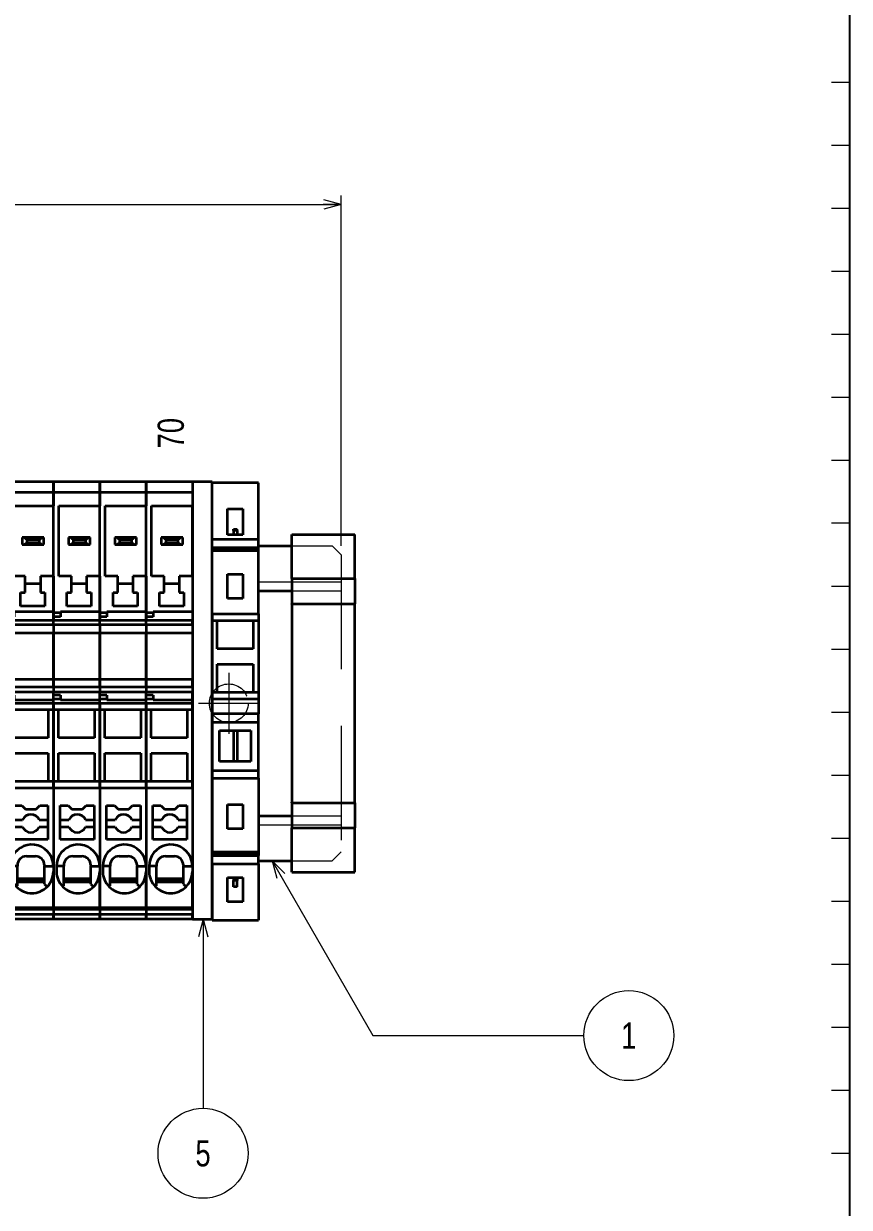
# Model space of a CAD drawing. Header units: millimetres. Extents: x 7 to 587, y 2 to 418.
# Drawn here: x 495.2 to 587, y 184 to 315.5 of the extents above; entities that cross this region are included whole.
import ezdxf
from ezdxf.enums import TextEntityAlignment as Align

# ---------------------------------------------------------------- set-up
doc = ezdxf.new("R2010")
doc.units = ezdxf.units.MM
doc.linetypes.add('DASHDOT', pattern=[25.3, 12.7, -6.3, 0, -6.3])
doc.linetypes.add('DASHED', pattern=[19, 12.7, -6.3])
for name, color, linetype in [('GR1_01', 7, 'Continuous'), ('GR1_15', 7, 'Continuous'), ('GR1_16', 7, 'Continuous'), ('図面枠C7M', 7, 'Continuous')]:
    doc.layers.add(name, color=color, linetype=linetype)
doc.styles.add('HG丸ｺﾞｼｯｸM-PRO', font='')
doc.styles.get('HG丸ｺﾞｼｯｸM-PRO').set_extended_font_data('HG丸ｺﾞｼｯｸM-PRO')

# ---------------------------------------------------------------- blocks, each defined once
blk = doc.blocks.new('BLKF023')
at = {"layer": '図面枠C7M', "color": 2, "linetype": 'Continuous', "lineweight": 25}
blk.add_line((587, 410), (587, 10), dxfattribs=at)
at = {"layer": '図面枠C7M', "color": 4, "linetype": 'Continuous', "lineweight": 13}
for p, q in [((585, 309), (587, 309)), ((585, 302), (587, 302)), ((585, 295), (587, 295)), ((585, 288), (587, 288)), ((585, 281), (587, 281)), ((585, 274), (587, 274)), ((585, 267), (587, 267)), ((587, 260), (585, 260)), ((585, 253), (587, 253)), ((585, 246), (587, 246)), ((585, 239), (587, 239)), ((585, 232), (587, 232)), ((585, 225), (587, 225)), ((585, 218), (587, 218)), ((585, 211), (587, 211)), ((585, 204), (587, 204)), ((585, 197), (587, 197)), ((585, 190), (587, 190))]:
    blk.add_line(p, q, dxfattribs=at)
blk = doc.blocks.new('FXTIP_ARROW_E')
at = {"color": 0, "linetype": 'Continuous', "lineweight": -2}
for q in [(-1, 0), (-0.966, 0.259), (-0.966, -0.259)]:
    blk.add_line((0, 0), q, dxfattribs=at)
blk = doc.blocks.new('BLKF064')
at = {"layer": 'GR1_01', "color": 3, "linetype": 'Continuous', "lineweight": 35}
for p, q in [((521.3, 257.5), (525, 257.5)), ((521.3, 252.5), (525, 252.5)), ((521.3, 227.5), (525, 227.5)), ((521.3, 222.5), (525, 222.5))]:
    blk.add_line(p, q, dxfattribs=at)
at = {"layer": 'GR1_01', "color": 4, "linetype": 'DASHED', "lineweight": 13}
for p, q in [((525, 257.5), (529.5, 257.5)), ((529.5, 257.5), (530.5, 256.5)), ((530.5, 256.5), (530.5, 223.5)), ((521.3, 253.5), (530.5, 253.5)), ((525, 252.5), (530.5, 252.5)), ((525, 227.5), (530.5, 227.5)), ((521.3, 226.5), (530.5, 226.5)), ((525, 222.5), (529.5, 222.5)), ((530.5, 223.5), (529.5, 222.5))]:
    blk.add_line(p, q, dxfattribs=at)
at = {"layer": 'GR1_01', "color": 4, "linetype": 'DASHDOT', "lineweight": 13}
for p, q in [((518, 243.37), (518, 236.62)), ((514.62, 240), (521.37, 240))]:
    blk.add_line(p, q, dxfattribs=at)
at = {"layer": 'GR1_01', "color": 4, "linetype": 'DASHED', "lineweight": 13}
blk.add_circle((518, 240), 2.15, dxfattribs=at)
blk = doc.blocks.new('BLKF113')
at = {"layer": 'GR1_01', "color": 3, "linetype": 'Continuous', "lineweight": 35}
for p, q in [((516.15, 264.6), (513.95, 264.6)), ((513.95, 264.6), (513.95, 216)), ((516.15, 216), (516.15, 264.6)), ((513.95, 216), (516.15, 216))]:
    blk.add_line(p, q, dxfattribs=at)
blk = doc.blocks.new('BLKF120')
at = {"layer": 'GR1_01', "color": 3, "linetype": 'Continuous', "lineweight": 35}
for p, q in [((493.35, 263.4), (493.35, 264.6)), ((498.5, 264.6), (493.35, 264.6)), ((498.5, 264.6), (498.5, 263.4)), ((498.5, 263.4), (493.35, 263.4)), ((493.35, 250.05), (493.35, 263.4)), ((498.5, 263.4), (498.5, 261.92)), ((493.95, 261.92), (498.5, 261.92)), ((493.95, 254.12), (493.95, 261.92)), ((498.5, 254.12), (498.5, 261.92)), ((495.23, 258.42), (495.04, 258.42)), ((495.04, 258.42), (495.04, 257.62)), ((495.54, 258.17), (495.23, 258.42)), ((497.26, 258.42), (495.23, 258.42)), ((495.23, 257.62), (495.54, 257.87)), ((496.94, 258.17), (495.54, 258.17)), ((495.54, 258.17), (495.54, 257.87)), ((495.54, 257.87), (496.94, 257.87)), ((497.26, 258.42), (496.94, 258.17)), ((496.94, 257.87), (496.94, 258.17)), ((496.94, 257.87), (497.26, 257.62)), ((497.44, 258.42), (497.26, 258.42)), ((497.44, 257.62), (497.44, 258.42)), ((495.04, 257.62), (495.23, 257.62)), ((495.23, 257.62), (497.26, 257.62)), ((497.26, 257.62), (497.44, 257.62)), ((495.35, 254.12), (493.95, 254.12)), ((495.35, 253.32), (495.35, 254.12)), ((497.05, 254.12), (497.05, 253.32)), ((498.5, 254.12), (497.05, 254.12)), ((498.5, 254.12), (498.5, 250.15)), ((495.35, 252.32), (495.35, 253.32)), ((495.35, 253.32), (497.05, 253.32)), ((497.05, 253.32), (497.05, 252.32)), ((494.85, 252.32), (495.35, 252.32)), ((494.85, 250.77), (494.85, 252.32)), ((497.05, 252.32), (497.55, 252.32)), ((497.55, 252.32), (497.55, 250.77)), ((494.15, 250.05), (493.35, 250.05)), ((493.35, 249.59), (493.35, 250.05)), ((498.5, 250.15), (494.15, 250.15)), ((494.15, 250.05), (494.15, 250.15)), ((494.15, 250.05), (494.15, 249.59)), ((497.55, 250.77), (494.85, 250.77)), ((498.5, 250.15), (498.5, 249.24)), ((494.15, 249.59), (493.35, 249.59)), ((493.35, 249.24), (493.35, 249.59)), ((493.35, 248.73), (493.35, 249.24)), ((493.35, 249.24), (498.5, 249.24)), ((498.5, 248.73), (493.35, 248.73)), ((493.35, 248.73), (493.35, 247.82)), ((498.5, 248.73), (498.5, 249.24)), ((498.5, 248.73), (498.5, 247.82)), ((493.35, 247.82), (498.5, 247.82)), ((493.35, 242.68), (493.35, 247.82)), ((498.5, 247.82), (498.5, 242.68)), ((493.35, 242.68), (498.5, 242.68)), ((493.35, 242.68), (493.35, 241.77)), ((498.5, 241.77), (498.5, 242.68)), ((498.5, 241.77), (493.35, 241.77)), ((493.35, 241.77), (493.35, 241.26)), ((493.35, 241.26), (498.5, 241.26)), ((493.35, 240.91), (493.35, 241.26)), ((494.15, 240.91), (493.35, 240.91)), ((493.35, 240.45), (493.35, 240.91)), ((494.15, 240.91), (494.15, 240.45)), ((498.5, 241.77), (498.5, 241.26)), ((498.5, 240.35), (498.5, 241.26)), ((494.15, 240.45), (493.35, 240.45)), ((493.35, 240.02), (493.35, 240.45)), ((493.35, 240.02), (498.5, 240.02)), ((493.35, 240.02), (493.35, 239.3)), ((494.15, 240.45), (494.15, 240.35)), ((498.5, 240.35), (494.15, 240.35)), ((498.5, 240.02), (498.5, 240.35)), ((498.5, 239.3), (498.5, 240.02)), ((493.35, 239.3), (493.35, 231.3)), ((493.35, 239.3), (493.92, 239.3)), ((493.92, 236.15), (493.92, 239.3)), ((493.92, 239.3), (497.92, 239.3)), ((497.92, 239.3), (497.92, 236.15)), ((497.92, 239.3), (498.5, 239.3)), ((498.5, 231.3), (498.5, 239.3)), ((497.92, 236.15), (493.92, 236.15)), ((493.92, 234.45), (497.92, 234.45)), ((493.92, 231.3), (493.92, 234.45)), ((497.92, 234.45), (497.92, 231.3)), ((493.35, 231.3), (493.35, 230.58)), ((493.92, 231.3), (493.35, 231.3)), ((498.5, 230.58), (493.35, 230.58)), ((493.35, 230.58), (493.35, 217.26)), ((497.92, 231.3), (493.92, 231.3)), ((498.5, 231.3), (497.92, 231.3)), ((498.5, 230.58), (498.5, 231.3)), ((498.5, 230.58), (498.5, 222.9)), ((494.1, 228.65), (495, 228.65)), ((494.1, 227.05), (494.1, 228.65)), ((495, 228.65), (495.4, 228.25)), ((495.4, 228.25), (496.6, 228.25)), ((496.6, 228.25), (497, 228.65)), ((497, 228.65), (497.9, 228.65)), ((497.9, 228.65), (497.9, 227.05)), ((494.1, 226.25), (494.1, 227.05)), ((494.1, 227.05), (495.08, 227.05)), ((494.1, 224.85), (494.1, 226.25)), ((495.08, 226.25), (494.1, 226.25)), ((496.92, 227.05), (497.9, 227.05)), ((497.9, 226.25), (496.92, 226.25)), ((497.9, 227.05), (497.9, 226.25)), ((497.9, 226.25), (497.9, 224.85)), ((497.9, 224.85), (494.1, 224.85)), ((498.5, 222.9), (498.28, 222.9)), ((498.5, 222.9), (498.5, 221.9)), ((493.7, 221.9), (493.7, 221.3)), ((494.5, 221.9), (493.7, 221.9)), ((494.5, 222), (494.5, 221.9)), ((494.5, 220.55), (494.5, 221.9)), ((497.5, 222), (497.5, 221.9)), ((497.5, 221.9), (498.5, 221.9)), ((497.5, 220.55), (497.5, 221.9)), ((498.5, 221.9), (498.5, 221.3)), ((498.5, 220.3), (498.5, 221.3)), ((494.4, 219.6), (494.5, 219.7)), ((494.5, 220.3), (494.5, 220.55)), ((494.5, 220.55), (497.5, 220.55)), ((494.5, 220.15), (494.5, 220.3)), ((494.5, 220.3), (497.5, 220.3)), ((494.5, 220.15), (497.5, 220.15)), ((494.5, 219.7), (494.5, 220.15)), ((497.5, 220.3), (497.5, 220.55)), ((497.5, 220.15), (497.5, 220.3)), ((497.5, 219.9), (497.5, 220.15)), ((497.5, 219.9), (497.8, 219.6)), ((498.28, 220.3), (498.5, 220.3)), ((498.5, 217.26), (498.5, 220.3)), ((498.5, 217.26), (493.35, 217.26)), ((493.35, 217.26), (493.35, 217.09)), ((498.5, 217.09), (493.35, 217.09)), ((493.35, 217.09), (493.35, 216.55)), ((498.5, 217.26), (498.5, 217.09)), ((498.5, 217.09), (498.5, 216.55)), ((498.5, 216.55), (493.35, 216.55)), ((493.35, 216.55), (493.35, 216)), ((498.5, 216), (493.35, 216)), ((498.5, 216), (498.5, 216.55))]:
    blk.add_line(p, q, dxfattribs=at)
for centre, radius, start, end in [((496, 226.65), 1, 23.5782, 156.4218), ((496, 226.65), 1, 203.5782, 336.4218), ((496.1, 221.9), 2.4, 24.6243, 180), ((495.5, 222), 1, 90, 180), ((496.5, 222), 1, 0, 90), ((496.1, 221.9), 2.4, 0, 24.6243), ((496.1, 221.3), 2.4, 180, 225), ((496.1, 221.3), 2.4, 335.3757, 0), ((496.1, 221.3), 2.4, 315, 335.3757), ((496.1, 221.3), 2.4, 225, 315)]:
    blk.add_arc(centre, radius, start, end, dxfattribs=at)
blk.add_open_spline([(495.5, 223), (495.54, 223), (495.61, 223), (495.73, 223), (495.85, 223), (495.98, 223), (496.11, 223), (496.25, 223), (496.38, 223), (496.46, 223), (496.5, 223)], degree=3, knots=[0, 0, 0, 0, 0.118021, 0.223255, 0.346586, 0.477449, 0.613456, 0.74891, 0.878338, 1, 1, 1, 1], dxfattribs=at)
blk = doc.blocks.new('BLKF121')
at = {"layer": 'GR1_01', "color": 3, "linetype": 'Continuous', "lineweight": 35}
for p, q in [((498.5, 263.4), (498.5, 264.6)), ((503.65, 264.6), (498.5, 264.6)), ((503.65, 264.6), (503.65, 263.4)), ((503.65, 263.4), (498.5, 263.4)), ((498.5, 250.05), (498.5, 263.4)), ((503.65, 263.4), (503.65, 261.92)), ((499.1, 261.92), (503.65, 261.92)), ((499.1, 254.12), (499.1, 261.92)), ((503.65, 254.12), (503.65, 261.92)), ((500.38, 258.42), (500.19, 258.42)), ((500.19, 258.42), (500.19, 257.62)), ((500.69, 258.17), (500.38, 258.42)), ((502.41, 258.42), (500.38, 258.42)), ((500.38, 257.62), (500.69, 257.87)), ((502.09, 258.17), (500.69, 258.17)), ((500.69, 258.17), (500.69, 257.87)), ((500.69, 257.87), (502.09, 257.87)), ((502.41, 258.42), (502.09, 258.17)), ((502.09, 257.87), (502.09, 258.17)), ((502.09, 257.87), (502.41, 257.62)), ((502.59, 258.42), (502.41, 258.42)), ((502.59, 257.62), (502.59, 258.42)), ((500.19, 257.62), (500.38, 257.62)), ((500.38, 257.62), (502.41, 257.62)), ((502.41, 257.62), (502.59, 257.62)), ((500.5, 254.12), (499.1, 254.12)), ((500.5, 253.32), (500.5, 254.12)), ((502.2, 254.12), (502.2, 253.32)), ((503.65, 254.12), (502.2, 254.12)), ((503.65, 254.12), (503.65, 250.15)), ((500.5, 252.32), (500.5, 253.32)), ((500.5, 253.32), (502.2, 253.32)), ((502.2, 253.32), (502.2, 252.32)), ((500, 252.32), (500.5, 252.32)), ((500, 250.77), (500, 252.32)), ((502.2, 252.32), (502.7, 252.32)), ((502.7, 252.32), (502.7, 250.77)), ((499.3, 250.05), (498.5, 250.05)), ((498.5, 249.59), (498.5, 250.05)), ((503.65, 250.15), (499.3, 250.15)), ((499.3, 250.05), (499.3, 250.15)), ((499.3, 250.05), (499.3, 249.59)), ((502.7, 250.77), (500, 250.77)), ((503.65, 250.15), (503.65, 249.24)), ((499.3, 249.59), (498.5, 249.59)), ((498.5, 249.24), (498.5, 249.59)), ((498.5, 248.73), (498.5, 249.24)), ((498.5, 249.24), (503.65, 249.24)), ((503.65, 248.73), (498.5, 248.73)), ((498.5, 248.73), (498.5, 247.82)), ((503.65, 248.73), (503.65, 249.24)), ((503.65, 248.73), (503.65, 247.82)), ((498.5, 247.82), (503.65, 247.82)), ((498.5, 242.68), (498.5, 247.82)), ((503.65, 247.82), (503.65, 242.68)), ((498.5, 242.68), (503.65, 242.68)), ((498.5, 242.68), (498.5, 241.77)), ((503.65, 241.77), (503.65, 242.68)), ((503.65, 241.77), (498.5, 241.77)), ((498.5, 241.77), (498.5, 241.26)), ((498.5, 241.26), (503.65, 241.26)), ((498.5, 240.91), (498.5, 241.26)), ((499.3, 240.91), (498.5, 240.91)), ((498.5, 240.45), (498.5, 240.91)), ((499.3, 240.91), (499.3, 240.45)), ((503.65, 241.77), (503.65, 241.26)), ((503.65, 240.35), (503.65, 241.26)), ((499.3, 240.45), (498.5, 240.45)), ((498.5, 240.02), (498.5, 240.45)), ((498.5, 240.02), (503.65, 240.02)), ((498.5, 240.02), (498.5, 239.3)), ((499.3, 240.45), (499.3, 240.35)), ((503.65, 240.35), (499.3, 240.35)), ((503.65, 240.02), (503.65, 240.35)), ((503.65, 239.3), (503.65, 240.02)), ((498.5, 239.3), (498.5, 231.3)), ((498.5, 239.3), (499.07, 239.3)), ((499.07, 236.15), (499.07, 239.3)), ((499.07, 239.3), (503.07, 239.3)), ((503.07, 239.3), (503.07, 236.15)), ((503.07, 239.3), (503.65, 239.3)), ((503.65, 231.3), (503.65, 239.3)), ((503.07, 236.15), (499.07, 236.15)), ((499.07, 234.45), (503.07, 234.45)), ((499.07, 231.3), (499.07, 234.45)), ((503.07, 234.45), (503.07, 231.3)), ((498.5, 231.3), (498.5, 230.58)), ((499.07, 231.3), (498.5, 231.3)), ((503.65, 230.58), (498.5, 230.58)), ((498.5, 230.58), (498.5, 217.26)), ((503.07, 231.3), (499.07, 231.3)), ((503.65, 231.3), (503.07, 231.3)), ((503.65, 230.58), (503.65, 231.3)), ((503.65, 230.58), (503.65, 222.9)), ((499.25, 228.65), (500.15, 228.65)), ((499.25, 227.05), (499.25, 228.65)), ((500.15, 228.65), (500.55, 228.25)), ((500.55, 228.25), (501.75, 228.25)), ((501.75, 228.25), (502.15, 228.65)), ((502.15, 228.65), (503.05, 228.65)), ((503.05, 228.65), (503.05, 227.05)), ((499.25, 226.25), (499.25, 227.05)), ((499.25, 227.05), (500.23, 227.05)), ((499.25, 224.85), (499.25, 226.25)), ((500.23, 226.25), (499.25, 226.25)), ((502.07, 227.05), (503.05, 227.05)), ((503.05, 226.25), (502.07, 226.25)), ((503.05, 227.05), (503.05, 226.25)), ((503.05, 226.25), (503.05, 224.85)), ((503.05, 224.85), (499.25, 224.85)), ((503.65, 222.9), (503.43, 222.9)), ((503.65, 222.9), (503.65, 221.9)), ((498.85, 221.9), (498.85, 221.3)), ((499.65, 221.9), (498.85, 221.9)), ((499.65, 222), (499.65, 221.9)), ((499.65, 220.55), (499.65, 221.9)), ((502.65, 222), (502.65, 221.9)), ((502.65, 221.9), (503.65, 221.9)), ((502.65, 220.55), (502.65, 221.9)), ((503.65, 221.9), (503.65, 221.3)), ((503.65, 220.3), (503.65, 221.3)), ((499.55, 219.6), (499.65, 219.7)), ((499.65, 220.3), (499.65, 220.55)), ((499.65, 220.55), (502.65, 220.55)), ((499.65, 220.15), (499.65, 220.3)), ((499.65, 220.3), (502.65, 220.3)), ((499.65, 220.15), (502.65, 220.15)), ((499.65, 219.7), (499.65, 220.15)), ((502.65, 220.3), (502.65, 220.55)), ((502.65, 220.15), (502.65, 220.3)), ((502.65, 219.9), (502.65, 220.15)), ((502.65, 219.9), (502.95, 219.6)), ((503.43, 220.3), (503.65, 220.3)), ((503.65, 217.26), (503.65, 220.3)), ((503.65, 217.26), (498.5, 217.26)), ((498.5, 217.26), (498.5, 217.09)), ((503.65, 217.09), (498.5, 217.09)), ((498.5, 217.09), (498.5, 216.55)), ((503.65, 217.26), (503.65, 217.09)), ((503.65, 217.09), (503.65, 216.55)), ((503.65, 216.55), (498.5, 216.55)), ((498.5, 216.55), (498.5, 216)), ((503.65, 216), (498.5, 216)), ((503.65, 216), (503.65, 216.55))]:
    blk.add_line(p, q, dxfattribs=at)
for centre, radius, start, end in [((501.15, 226.65), 1, 23.5782, 156.4218), ((501.15, 226.65), 1, 203.5782, 336.4218), ((501.25, 221.9), 2.4, 24.6243, 180), ((500.65, 222), 1, 90, 180), ((501.65, 222), 1, 0, 90), ((501.25, 221.9), 2.4, 0, 24.6243), ((501.25, 221.3), 2.4, 180, 225), ((501.25, 221.3), 2.4, 335.3757, 0), ((501.25, 221.3), 2.4, 315, 335.3757), ((501.25, 221.3), 2.4, 225, 315)]:
    blk.add_arc(centre, radius, start, end, dxfattribs=at)
blk.add_open_spline([(500.65, 223), (500.69, 223), (500.76, 223), (500.88, 223), (501, 223), (501.13, 223), (501.26, 223), (501.4, 223), (501.53, 223), (501.61, 223), (501.65, 223)], degree=3, knots=[0, 0, 0, 0, 0.118021, 0.223255, 0.346586, 0.477449, 0.613456, 0.74891, 0.878338, 1, 1, 1, 1], dxfattribs=at)
blk = doc.blocks.new('BLKF122')
at = {"layer": 'GR1_01', "color": 3, "linetype": 'Continuous', "lineweight": 35}
for p, q in [((503.65, 263.4), (503.65, 264.6)), ((508.8, 264.6), (503.65, 264.6)), ((508.8, 264.6), (508.8, 263.4)), ((508.8, 263.4), (503.65, 263.4)), ((503.65, 250.05), (503.65, 263.4)), ((508.8, 263.4), (508.8, 261.92)), ((504.25, 261.92), (508.8, 261.92)), ((504.25, 254.12), (504.25, 261.92)), ((508.8, 254.12), (508.8, 261.92)), ((505.53, 258.42), (505.34, 258.42)), ((505.34, 258.42), (505.34, 257.62)), ((505.84, 258.17), (505.53, 258.42)), ((507.56, 258.42), (505.53, 258.42)), ((505.53, 257.62), (505.84, 257.87)), ((507.24, 258.17), (505.84, 258.17)), ((505.84, 258.17), (505.84, 257.87)), ((505.84, 257.87), (507.24, 257.87)), ((507.56, 258.42), (507.24, 258.17)), ((507.24, 257.87), (507.24, 258.17)), ((507.24, 257.87), (507.56, 257.62)), ((507.74, 258.42), (507.56, 258.42)), ((507.74, 257.62), (507.74, 258.42)), ((505.34, 257.62), (505.53, 257.62)), ((505.53, 257.62), (507.56, 257.62)), ((507.56, 257.62), (507.74, 257.62)), ((505.65, 254.12), (504.25, 254.12)), ((505.65, 253.32), (505.65, 254.12)), ((507.35, 254.12), (507.35, 253.32)), ((508.8, 254.12), (507.35, 254.12)), ((508.8, 254.12), (508.8, 250.15)), ((505.65, 252.32), (505.65, 253.32)), ((505.65, 253.32), (507.35, 253.32)), ((507.35, 253.32), (507.35, 252.32)), ((505.15, 252.32), (505.65, 252.32)), ((505.15, 250.77), (505.15, 252.32)), ((507.35, 252.32), (507.85, 252.32)), ((507.85, 252.32), (507.85, 250.77)), ((504.45, 250.05), (503.65, 250.05)), ((503.65, 249.59), (503.65, 250.05)), ((508.8, 250.15), (504.45, 250.15)), ((504.45, 250.05), (504.45, 250.15)), ((504.45, 250.05), (504.45, 249.59)), ((507.85, 250.77), (505.15, 250.77)), ((508.8, 250.15), (508.8, 249.24)), ((504.45, 249.59), (503.65, 249.59)), ((503.65, 249.24), (503.65, 249.59)), ((503.65, 248.73), (503.65, 249.24)), ((503.65, 249.24), (508.8, 249.24)), ((508.8, 248.73), (503.65, 248.73)), ((503.65, 248.73), (503.65, 247.82)), ((508.8, 248.73), (508.8, 249.24)), ((508.8, 248.73), (508.8, 247.82)), ((503.65, 247.82), (508.8, 247.82)), ((503.65, 242.68), (503.65, 247.82)), ((508.8, 247.82), (508.8, 242.68)), ((503.65, 242.68), (508.8, 242.68)), ((503.65, 242.68), (503.65, 241.77)), ((508.8, 241.77), (508.8, 242.68)), ((508.8, 241.77), (503.65, 241.77)), ((503.65, 241.77), (503.65, 241.26)), ((503.65, 241.26), (508.8, 241.26)), ((503.65, 240.91), (503.65, 241.26)), ((504.45, 240.91), (503.65, 240.91)), ((503.65, 240.45), (503.65, 240.91)), ((504.45, 240.91), (504.45, 240.45)), ((508.8, 241.77), (508.8, 241.26)), ((508.8, 240.35), (508.8, 241.26)), ((504.45, 240.45), (503.65, 240.45)), ((503.65, 240.02), (503.65, 240.45)), ((503.65, 240.02), (508.8, 240.02)), ((503.65, 240.02), (503.65, 239.3)), ((504.45, 240.45), (504.45, 240.35)), ((508.8, 240.35), (504.45, 240.35)), ((508.8, 240.02), (508.8, 240.35)), ((508.8, 239.3), (508.8, 240.02)), ((503.65, 239.3), (503.65, 231.3)), ((503.65, 239.3), (504.22, 239.3)), ((504.22, 236.15), (504.22, 239.3)), ((504.22, 239.3), (508.22, 239.3)), ((508.22, 239.3), (508.22, 236.15)), ((508.22, 239.3), (508.8, 239.3)), ((508.8, 231.3), (508.8, 239.3)), ((508.22, 236.15), (504.22, 236.15)), ((504.22, 234.45), (508.22, 234.45)), ((504.22, 231.3), (504.22, 234.45)), ((508.22, 234.45), (508.22, 231.3)), ((503.65, 231.3), (503.65, 230.58)), ((504.22, 231.3), (503.65, 231.3)), ((508.8, 230.58), (503.65, 230.58)), ((503.65, 230.58), (503.65, 217.26)), ((508.22, 231.3), (504.22, 231.3)), ((508.8, 231.3), (508.22, 231.3)), ((508.8, 230.58), (508.8, 231.3)), ((508.8, 230.58), (508.8, 222.9)), ((504.4, 228.65), (505.3, 228.65)), ((504.4, 227.05), (504.4, 228.65)), ((505.3, 228.65), (505.7, 228.25)), ((505.7, 228.25), (506.9, 228.25)), ((506.9, 228.25), (507.3, 228.65)), ((507.3, 228.65), (508.2, 228.65)), ((508.2, 228.65), (508.2, 227.05)), ((504.4, 226.25), (504.4, 227.05)), ((504.4, 227.05), (505.38, 227.05)), ((504.4, 224.85), (504.4, 226.25)), ((505.38, 226.25), (504.4, 226.25)), ((507.22, 227.05), (508.2, 227.05)), ((508.2, 226.25), (507.22, 226.25)), ((508.2, 227.05), (508.2, 226.25)), ((508.2, 226.25), (508.2, 224.85)), ((508.2, 224.85), (504.4, 224.85)), ((508.8, 222.9), (508.58, 222.9)), ((508.8, 222.9), (508.8, 221.9)), ((504, 221.9), (504, 221.3)), ((504.8, 221.9), (504, 221.9)), ((504.8, 222), (504.8, 221.9)), ((504.8, 220.55), (504.8, 221.9)), ((507.8, 222), (507.8, 221.9)), ((507.8, 221.9), (508.8, 221.9)), ((507.8, 220.55), (507.8, 221.9)), ((508.8, 221.9), (508.8, 221.3)), ((508.8, 220.3), (508.8, 221.3)), ((504.7, 219.6), (504.8, 219.7)), ((504.8, 220.3), (504.8, 220.55)), ((504.8, 220.55), (507.8, 220.55)), ((504.8, 220.15), (504.8, 220.3)), ((504.8, 220.3), (507.8, 220.3)), ((504.8, 220.15), (507.8, 220.15)), ((504.8, 219.7), (504.8, 220.15)), ((507.8, 220.3), (507.8, 220.55)), ((507.8, 220.15), (507.8, 220.3)), ((507.8, 219.9), (507.8, 220.15)), ((507.8, 219.9), (508.1, 219.6)), ((508.58, 220.3), (508.8, 220.3)), ((508.8, 217.26), (508.8, 220.3)), ((508.8, 217.26), (503.65, 217.26)), ((503.65, 217.26), (503.65, 217.09)), ((508.8, 217.09), (503.65, 217.09)), ((503.65, 217.09), (503.65, 216.55)), ((508.8, 217.26), (508.8, 217.09)), ((508.8, 217.09), (508.8, 216.55)), ((508.8, 216.55), (503.65, 216.55)), ((503.65, 216.55), (503.65, 216)), ((508.8, 216), (503.65, 216)), ((508.8, 216), (508.8, 216.55))]:
    blk.add_line(p, q, dxfattribs=at)
for centre, radius, start, end in [((506.3, 226.65), 1, 23.5782, 156.4218), ((506.3, 226.65), 1, 203.5782, 336.4218), ((506.4, 221.9), 2.4, 24.6243, 180), ((505.8, 222), 1, 90, 180), ((506.8, 222), 1, 0, 90), ((506.4, 221.9), 2.4, 0, 24.6243), ((506.4, 221.3), 2.4, 180, 225), ((506.4, 221.3), 2.4, 335.3757, 0), ((506.4, 221.3), 2.4, 315, 335.3757), ((506.4, 221.3), 2.4, 225, 315)]:
    blk.add_arc(centre, radius, start, end, dxfattribs=at)
blk.add_open_spline([(505.8, 223), (505.84, 223), (505.91, 223), (506.03, 223), (506.15, 223), (506.28, 223), (506.41, 223), (506.55, 223), (506.68, 223), (506.76, 223), (506.8, 223)], degree=3, knots=[0, 0, 0, 0, 0.118021, 0.223255, 0.346586, 0.477449, 0.613456, 0.74891, 0.878338, 1, 1, 1, 1], dxfattribs=at)
blk = doc.blocks.new('BLKF123')
at = {"layer": 'GR1_01', "color": 3, "linetype": 'Continuous', "lineweight": 35}
for p, q in [((508.8, 263.4), (508.8, 264.6)), ((513.95, 264.6), (508.8, 264.6)), ((513.95, 264.6), (513.95, 263.4)), ((513.95, 263.4), (508.8, 263.4)), ((508.8, 250.05), (508.8, 263.4)), ((513.95, 263.4), (513.95, 261.92)), ((509.4, 261.92), (513.95, 261.92)), ((509.4, 254.12), (509.4, 261.92)), ((513.95, 254.12), (513.95, 261.92)), ((510.68, 258.42), (510.49, 258.42)), ((510.49, 258.42), (510.49, 257.62)), ((510.99, 258.17), (510.68, 258.42)), ((512.71, 258.42), (510.68, 258.42)), ((510.68, 257.62), (510.99, 257.87)), ((512.39, 258.17), (510.99, 258.17)), ((510.99, 258.17), (510.99, 257.87)), ((510.99, 257.87), (512.39, 257.87)), ((512.71, 258.42), (512.39, 258.17)), ((512.39, 257.87), (512.39, 258.17)), ((512.39, 257.87), (512.71, 257.62)), ((512.89, 258.42), (512.71, 258.42)), ((512.89, 257.62), (512.89, 258.42)), ((510.49, 257.62), (510.68, 257.62)), ((510.68, 257.62), (512.71, 257.62)), ((512.71, 257.62), (512.89, 257.62)), ((510.8, 254.12), (509.4, 254.12)), ((510.8, 253.32), (510.8, 254.12)), ((512.5, 254.12), (512.5, 253.32)), ((513.95, 254.12), (512.5, 254.12)), ((513.95, 254.12), (513.95, 250.15)), ((510.8, 252.32), (510.8, 253.32)), ((510.8, 253.32), (512.5, 253.32)), ((512.5, 253.32), (512.5, 252.32)), ((510.3, 252.32), (510.8, 252.32)), ((510.3, 250.77), (510.3, 252.32)), ((512.5, 252.32), (513, 252.32)), ((513, 252.32), (513, 250.77)), ((509.6, 250.05), (508.8, 250.05)), ((508.8, 249.59), (508.8, 250.05)), ((513.95, 250.15), (509.6, 250.15)), ((509.6, 250.05), (509.6, 250.15)), ((509.6, 250.05), (509.6, 249.59)), ((513, 250.77), (510.3, 250.77)), ((513.95, 250.15), (513.95, 249.24)), ((509.6, 249.59), (508.8, 249.59)), ((508.8, 249.24), (508.8, 249.59)), ((508.8, 248.73), (508.8, 249.24)), ((508.8, 249.24), (513.95, 249.24)), ((513.95, 248.73), (508.8, 248.73)), ((508.8, 248.73), (508.8, 247.82)), ((513.95, 248.73), (513.95, 249.24)), ((513.95, 248.73), (513.95, 247.82)), ((508.8, 247.82), (513.95, 247.82)), ((508.8, 242.68), (508.8, 247.82)), ((513.95, 247.82), (513.95, 242.68)), ((508.8, 242.68), (513.95, 242.68)), ((508.8, 242.68), (508.8, 241.77)), ((513.95, 241.77), (513.95, 242.68)), ((513.95, 241.77), (508.8, 241.77)), ((508.8, 241.77), (508.8, 241.26)), ((508.8, 241.26), (513.95, 241.26)), ((508.8, 240.91), (508.8, 241.26)), ((509.6, 240.91), (508.8, 240.91)), ((508.8, 240.45), (508.8, 240.91)), ((509.6, 240.91), (509.6, 240.45)), ((513.95, 241.77), (513.95, 241.26)), ((513.95, 240.35), (513.95, 241.26)), ((509.6, 240.45), (508.8, 240.45)), ((508.8, 240.02), (508.8, 240.45)), ((508.8, 240.02), (513.95, 240.02)), ((508.8, 240.02), (508.8, 239.3)), ((509.6, 240.45), (509.6, 240.35)), ((513.95, 240.35), (509.6, 240.35)), ((513.95, 240.02), (513.95, 240.35)), ((513.95, 239.3), (513.95, 240.02)), ((508.8, 239.3), (508.8, 231.3)), ((508.8, 239.3), (509.37, 239.3)), ((509.37, 236.15), (509.37, 239.3)), ((509.37, 239.3), (513.37, 239.3)), ((513.37, 239.3), (513.37, 236.15)), ((513.37, 239.3), (513.95, 239.3)), ((513.95, 231.3), (513.95, 239.3)), ((513.37, 236.15), (509.37, 236.15)), ((509.37, 234.45), (513.37, 234.45)), ((509.37, 231.3), (509.37, 234.45)), ((513.37, 234.45), (513.37, 231.3)), ((508.8, 231.3), (508.8, 230.58)), ((509.37, 231.3), (508.8, 231.3)), ((513.95, 230.58), (508.8, 230.58)), ((508.8, 230.58), (508.8, 217.26)), ((513.37, 231.3), (509.37, 231.3)), ((513.95, 231.3), (513.37, 231.3)), ((513.95, 230.58), (513.95, 231.3)), ((513.95, 230.58), (513.95, 222.9)), ((509.55, 228.65), (510.45, 228.65)), ((509.55, 227.05), (509.55, 228.65)), ((510.45, 228.65), (510.85, 228.25)), ((510.85, 228.25), (512.05, 228.25)), ((512.05, 228.25), (512.45, 228.65)), ((512.45, 228.65), (513.35, 228.65)), ((513.35, 228.65), (513.35, 227.05)), ((509.55, 226.25), (509.55, 227.05)), ((509.55, 227.05), (510.53, 227.05)), ((509.55, 224.85), (509.55, 226.25)), ((510.53, 226.25), (509.55, 226.25)), ((512.37, 227.05), (513.35, 227.05)), ((513.35, 226.25), (512.37, 226.25)), ((513.35, 227.05), (513.35, 226.25)), ((513.35, 226.25), (513.35, 224.85)), ((513.35, 224.85), (509.55, 224.85)), ((513.95, 222.9), (513.73, 222.9)), ((513.95, 222.9), (513.95, 221.9)), ((509.15, 221.9), (509.15, 221.3)), ((509.95, 221.9), (509.15, 221.9)), ((509.95, 222), (509.95, 221.9)), ((509.95, 220.55), (509.95, 221.9)), ((512.95, 222), (512.95, 221.9)), ((512.95, 221.9), (513.95, 221.9)), ((512.95, 220.55), (512.95, 221.9)), ((513.95, 221.9), (513.95, 221.3)), ((513.95, 220.3), (513.95, 221.3)), ((509.85, 219.6), (509.95, 219.7)), ((509.95, 220.3), (509.95, 220.55)), ((509.95, 220.55), (512.95, 220.55)), ((509.95, 220.15), (509.95, 220.3)), ((509.95, 220.3), (512.95, 220.3)), ((509.95, 220.15), (512.95, 220.15)), ((509.95, 219.7), (509.95, 220.15)), ((512.95, 220.3), (512.95, 220.55)), ((512.95, 220.15), (512.95, 220.3)), ((512.95, 219.9), (512.95, 220.15)), ((512.95, 219.9), (513.25, 219.6)), ((513.73, 220.3), (513.95, 220.3)), ((513.95, 217.26), (513.95, 220.3)), ((513.95, 217.26), (508.8, 217.26)), ((508.8, 217.26), (508.8, 217.09)), ((513.95, 217.09), (508.8, 217.09)), ((508.8, 217.09), (508.8, 216.55)), ((513.95, 217.26), (513.95, 217.09)), ((513.95, 217.09), (513.95, 216.55)), ((513.95, 216.55), (508.8, 216.55)), ((508.8, 216.55), (508.8, 216)), ((513.95, 216), (508.8, 216)), ((513.95, 216), (513.95, 216.55))]:
    blk.add_line(p, q, dxfattribs=at)
for centre, radius, start, end in [((511.45, 226.65), 1, 23.5782, 156.4218), ((511.45, 226.65), 1, 203.5782, 336.4218), ((511.55, 221.9), 2.4, 24.6243, 180), ((510.95, 222), 1, 90, 180), ((511.95, 222), 1, 0, 90), ((511.55, 221.9), 2.4, 0, 24.6243), ((511.55, 221.3), 2.4, 180, 225), ((511.55, 221.3), 2.4, 335.3757, 0), ((511.55, 221.3), 2.4, 315, 335.3757), ((511.55, 221.3), 2.4, 225, 315)]:
    blk.add_arc(centre, radius, start, end, dxfattribs=at)
blk.add_open_spline([(510.95, 223), (510.99, 223), (511.06, 223), (511.18, 223), (511.3, 223), (511.43, 223), (511.56, 223), (511.7, 223), (511.83, 223), (511.91, 223), (511.95, 223)], degree=3, knots=[0, 0, 0, 0, 0.118021, 0.223255, 0.346586, 0.477449, 0.613456, 0.74891, 0.878338, 1, 1, 1, 1], dxfattribs=at)
blk = doc.blocks.new('BLKF114')
at = {"layer": 'GR1_01', "color": 3, "linetype": 'Continuous', "lineweight": 35}
for name in ['BLKF120', 'BLKF121', 'BLKF122', 'BLKF123']:
    blk.add_blockref(name, (0, 0), dxfattribs=at)
blk = doc.blocks.new('BLKF125')
at = {"layer": 'GR1_01', "color": 3, "linetype": 'Continuous', "lineweight": 35}
for p, q in [((521.3, 264.5), (516.15, 264.5)), ((516.15, 258.23), (516.15, 264.5)), ((521.3, 258.23), (521.3, 264.5)), ((517.87, 261.6), (519.57, 261.6)), ((517.87, 258.7), (517.87, 261.6)), ((519.57, 261.6), (519.57, 258.7)), ((518.52, 259.21), (518.52, 259.35)), ((518.52, 259.35), (518.92, 259.35)), ((518.52, 259.21), (518.52, 258.7)), ((518.92, 259.21), (518.52, 259.21)), ((518.92, 259.21), (518.92, 259.35)), ((518.92, 259.21), (518.92, 258.7)), ((516.15, 258.23), (521.3, 258.23)), ((516.15, 257.3), (516.15, 258.23)), ((518.52, 258.7), (517.87, 258.7)), ((518.92, 258.7), (518.52, 258.7)), ((519.57, 258.7), (518.92, 258.7)), ((521.3, 257.3), (521.3, 258.23)), ((516.15, 257.3), (521.3, 257.3)), ((516.15, 257.2), (516.15, 257.3)), ((521.3, 257.2), (516.15, 257.2)), ((516.15, 256.94), (516.15, 257.2)), ((521.3, 256.94), (516.15, 256.94)), ((516.15, 249.92), (516.15, 256.94)), ((521.3, 257.2), (521.3, 257.3)), ((521.3, 256.94), (521.3, 257.2)), ((521.3, 249.92), (521.3, 256.94)), ((517.87, 254.35), (519.57, 254.35)), ((517.87, 251.65), (517.87, 254.35)), ((519.57, 254.35), (519.57, 251.65)), ((519.57, 251.65), (517.87, 251.65)), ((516.15, 249.92), (516.15, 249.2)), ((516.15, 249.92), (521.3, 249.92)), ((521.3, 249.92), (521.3, 249.2)), ((516.15, 249.2), (516.72, 249.2)), ((516.15, 249.2), (516.15, 241.2)), ((516.72, 249.2), (520.72, 249.2)), ((516.72, 246.05), (516.72, 249.2)), ((520.72, 249.2), (521.3, 249.2)), ((520.72, 249.2), (520.72, 246.05)), ((521.3, 249.2), (521.3, 241.2)), ((520.72, 246.05), (516.72, 246.05)), ((516.72, 244.35), (520.72, 244.35)), ((516.72, 241.2), (516.72, 244.35)), ((520.72, 244.35), (520.72, 241.2)), ((516.15, 241.2), (516.15, 240.48)), ((516.72, 241.2), (516.15, 241.2)), ((520.72, 241.2), (516.72, 241.2)), ((521.3, 241.2), (520.72, 241.2)), ((521.3, 241.2), (521.3, 240.48)), ((516.15, 240.48), (516.15, 238.81)), ((516.15, 240.48), (521.3, 240.48)), ((521.3, 240.48), (521.3, 238.81)), ((516.15, 238.81), (516.15, 237.88)), ((521.3, 238.81), (516.15, 238.81)), ((521.3, 237.88), (521.3, 238.81)), ((516.15, 237.88), (516.15, 232.51)), ((521.3, 237.88), (516.15, 237.88)), ((516.97, 233.52), (516.97, 236.97)), ((516.97, 236.97), (518.52, 236.97)), ((518.52, 236.97), (518.52, 233.52)), ((518.52, 236.97), (518.92, 236.97)), ((518.92, 236.97), (518.92, 233.52)), ((518.92, 236.97), (520.47, 236.97)), ((520.47, 236.97), (520.47, 233.52)), ((521.3, 232.51), (521.3, 237.88)), ((518.52, 233.52), (516.97, 233.52)), ((518.92, 233.52), (518.52, 233.52)), ((520.47, 233.52), (518.92, 233.52)), ((521.3, 232.51), (516.15, 232.51)), ((516.15, 232.51), (516.15, 231.69)), ((516.15, 231.69), (521.3, 231.69)), ((516.15, 231.69), (516.15, 223.46)), ((521.3, 231.69), (521.3, 232.51)), ((521.3, 231.69), (521.3, 223.46)), ((517.87, 228.75), (519.57, 228.75)), ((517.87, 226.05), (517.87, 228.75)), ((519.57, 228.75), (519.57, 226.05)), ((519.57, 226.05), (517.87, 226.05)), ((521.3, 223.46), (516.15, 223.46)), ((516.15, 223.46), (516.15, 223.2)), ((516.15, 223.2), (521.3, 223.2)), ((516.15, 223.2), (516.15, 223.1)), ((516.15, 223.1), (521.3, 223.1)), ((516.15, 222.17), (516.15, 223.1)), ((521.3, 223.46), (521.3, 223.2)), ((521.3, 223.2), (521.3, 223.1)), ((521.3, 222.17), (521.3, 223.1)), ((516.15, 222.17), (521.3, 222.17)), ((516.15, 222.17), (516.15, 215.9)), ((521.3, 222.17), (521.3, 215.9)), ((517.87, 217.95), (517.87, 220.65)), ((517.87, 220.65), (518.52, 220.65)), ((518.52, 220.65), (518.52, 220.31)), ((518.52, 220.65), (518.92, 220.65)), ((518.52, 219.61), (518.52, 220.31)), ((518.92, 220.31), (518.52, 220.31)), ((518.92, 219.61), (518.52, 219.61)), ((518.92, 220.65), (519.57, 220.65)), ((518.92, 220.65), (518.92, 220.31)), ((518.92, 219.61), (518.92, 220.31)), ((519.57, 220.65), (519.57, 217.95)), ((519.57, 217.95), (517.87, 217.95)), ((516.15, 215.9), (521.3, 215.9))]:
    blk.add_line(p, q, dxfattribs=at)
blk = doc.blocks.new('BLKF138')
at = {"layer": 'GR1_01', "color": 3, "linetype": 'Continuous', "lineweight": 35}
for p, q in [((525, 253.85), (525, 258.75)), ((525, 258.75), (532, 258.75)), ((532, 253.85), (532, 258.75)), ((525, 253.85), (532, 253.85)), ((525, 253.85), (525, 228.95)), ((532, 253.85), (532, 251.05)), ((525, 251.05), (532, 251.05)), ((525, 251), (525, 251.05)), ((532, 228.95), (532, 251.05)), ((525, 228.95), (525, 229)), ((525, 228.95), (532, 228.95)), ((525, 228.95), (525, 226.15)), ((532, 228.95), (532, 226.15)), ((525, 226.15), (532, 226.15)), ((525, 221.25), (525, 226.15)), ((532, 221.25), (532, 226.15)), ((525, 221.25), (532, 221.25))]:
    blk.add_line(p, q, dxfattribs=at)
blk = doc.blocks.new('BLKF063')
at = {"layer": 'GR1_01', "color": 3, "linetype": 'Continuous', "lineweight": 35}
for name in ['BLKF114', 'BLKF113', 'BLKF125', 'BLKF138']:
    blk.add_blockref(name, (0, 0), dxfattribs=at)
at = {"layer": 'GR1_01', "color": 4, "linetype": 'DASHED', "lineweight": 13}
blk.add_blockref('BLKF064', (0, 0), dxfattribs=at)
blk = doc.blocks.new('FXTIP_ARROW_S')
at = {"color": 0, "linetype": 'Continuous', "lineweight": -2}
for q in [(-1, 0), (-0.966, 0.259), (-0.966, -0.259)]:
    blk.add_line((0, 0), q, dxfattribs=at)

msp = doc.modelspace()

# ---------------------------------------------------------------- linework, layer by layer
at = {"layer": 'GR1_15', "color": 3, "linetype": 'Continuous', "lineweight": 13}
for p, q in [((522.81, 222.5), (534.02, 203.08)), ((534.02, 203.08), (557.48, 203.08))]:
    msp.add_line(p, q, dxfattribs=at)
at = {"layer": 'GR1_15', "color": 4, "linetype": 'Continuous', "lineweight": 13}
msp.add_line((515.14, 216), (515.14, 195), dxfattribs=at)
at = {"layer": 'GR1_15', "color": 3, "linetype": 'Continuous', "lineweight": 13}
msp.add_circle((562.48, 203.08), 5, dxfattribs=at)
at = {"layer": 'GR1_15', "color": 4, "linetype": 'Continuous', "lineweight": 13}
msp.add_circle((515.14, 190), 5, dxfattribs=at)
at = {"layer": 'GR1_16', "color": 4, "linetype": 'Continuous', "lineweight": 13}
for p, q in [((530.5, 257.5), (530.5, 296.41)), ((102.5, 295.41), (530.5, 295.41))]:
    msp.add_line(p, q, dxfattribs=at)

# ---------------------------------------------------------------- block references
at = {"layer": 'GR1_01', "color": 3, "linetype": 'Continuous', "lineweight": 35}
msp.add_blockref('BLKF063', (0, 0), dxfattribs=at)
at = {"layer": 'GR1_15', "color": 3, "linetype": 'Continuous', "lineweight": 13, "xscale": 2, "yscale": 2, "rotation": 120.0000000000001}
msp.add_blockref('FXTIP_ARROW_S', (522.81, 222.5), dxfattribs=at)
at = {"layer": 'GR1_15', "color": 4, "linetype": 'Continuous', "lineweight": 13, "xscale": 2, "yscale": 2, "rotation": 90}
msp.add_blockref('FXTIP_ARROW_S', (515.14, 216), dxfattribs=at)
at = {"layer": 'GR1_16', "color": 4, "linetype": 'Continuous', "lineweight": 13, "xscale": 2, "yscale": 2, "rotation": 360}
msp.add_blockref('FXTIP_ARROW_E', (530.5, 295.41), dxfattribs=at)
at = {"layer": '図面枠C7M', "color": 4, "linetype": 'Continuous', "lineweight": 13}
msp.add_blockref('BLKF023', (0, 0), dxfattribs=at)

# ---------------------------------------------------------------- texts
at = {"layer": 'GR1_15', "color": 3, "linetype": 'Continuous', "lineweight": 35, "style": 'HG丸ｺﾞｼｯｸM-PRO', "width": 0.784542}
for s, p in [('1', (562.48, 203.08)), ('5', (515.14, 190))]:
    msp.add_text(s, height=2.91, rotation=0, dxfattribs=at).set_placement(p, align=Align.MIDDLE_CENTER)
at = {"layer": 'GR1_16', "color": 3, "linetype": 'Continuous', "lineweight": 35, "style": 'HG丸ｺﾞｼｯｸM-PRO', "width": 0.784542}
msp.add_text('70', height=2.909, rotation=90, dxfattribs=at).set_placement((511.55, 270), align=Align.MIDDLE_CENTER)

doc.saveas('drawing.dxf')
